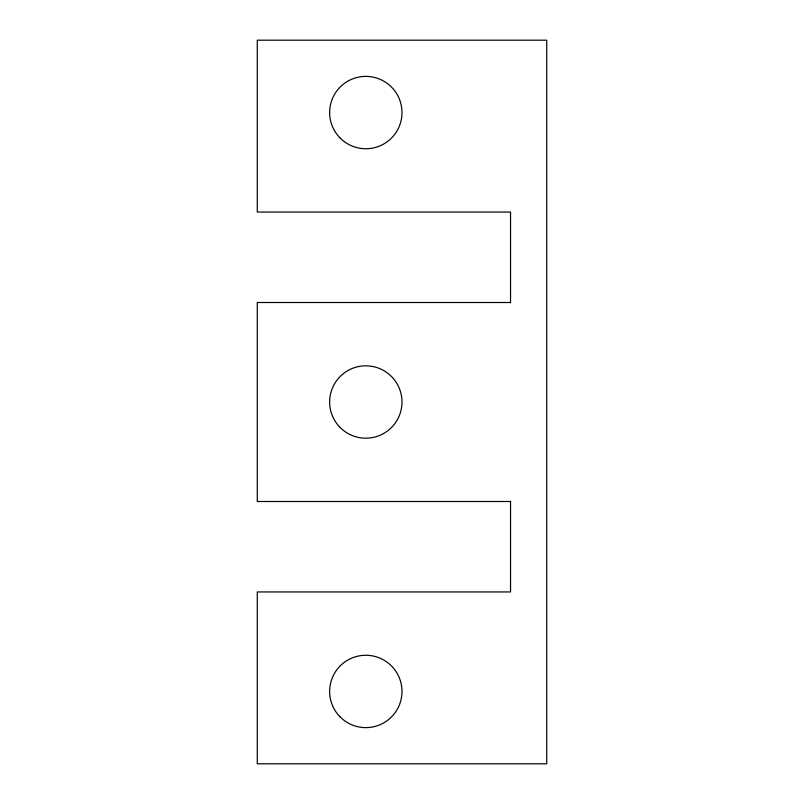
<?xml version="1.0" encoding="UTF-8"?>
<svg xmlns="http://www.w3.org/2000/svg" width="804" height="804" viewBox="0 0 804 804"><rect width="100%" height="100%" fill="white"/><g stroke="black" fill="none" stroke-linecap="round" stroke-linejoin="round"><path stroke-width="1.21" d="M510.54 302.505L257.28 302.505L257.28 501.495L510.54 501.495M510.54 302.756L510.54 212.055L257.28 212.055L257.28 40.2L546.72 40.2L546.72 763.8L257.28 763.8L257.28 591.945L510.54 591.945L510.54 501.244M340.233 717.027A36.18 36.18 0 0 0 400.764 700.807A36.18 36.18 0 0 0 356.453 656.496A36.18 36.18 0 0 0 340.233 717.027M340.233 427.587A36.18 36.18 0 0 0 400.764 411.367A36.18 36.18 0 0 0 356.453 367.056A36.18 36.18 0 0 0 340.233 427.587M340.233 138.147A36.18 36.18 0 0 0 400.764 121.927A36.18 36.18 0 0 0 356.453 77.616A36.18 36.18 0 0 0 340.233 138.147"/></g></svg>
